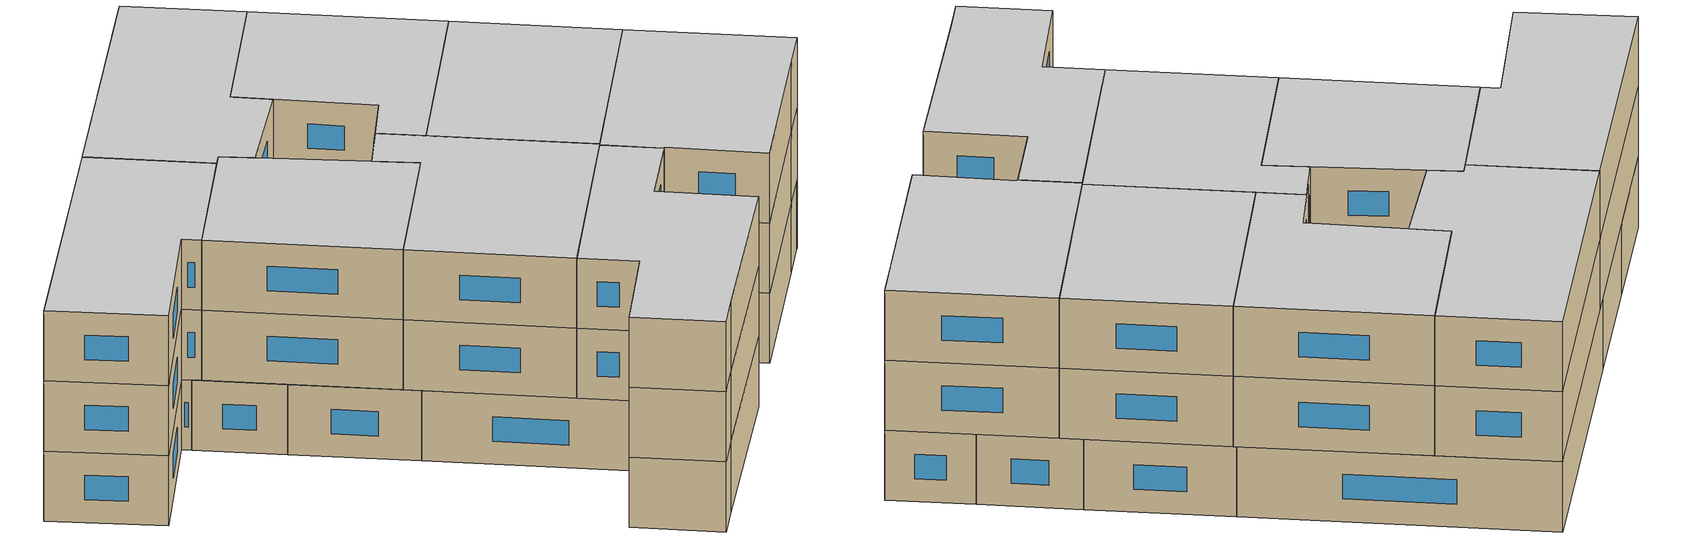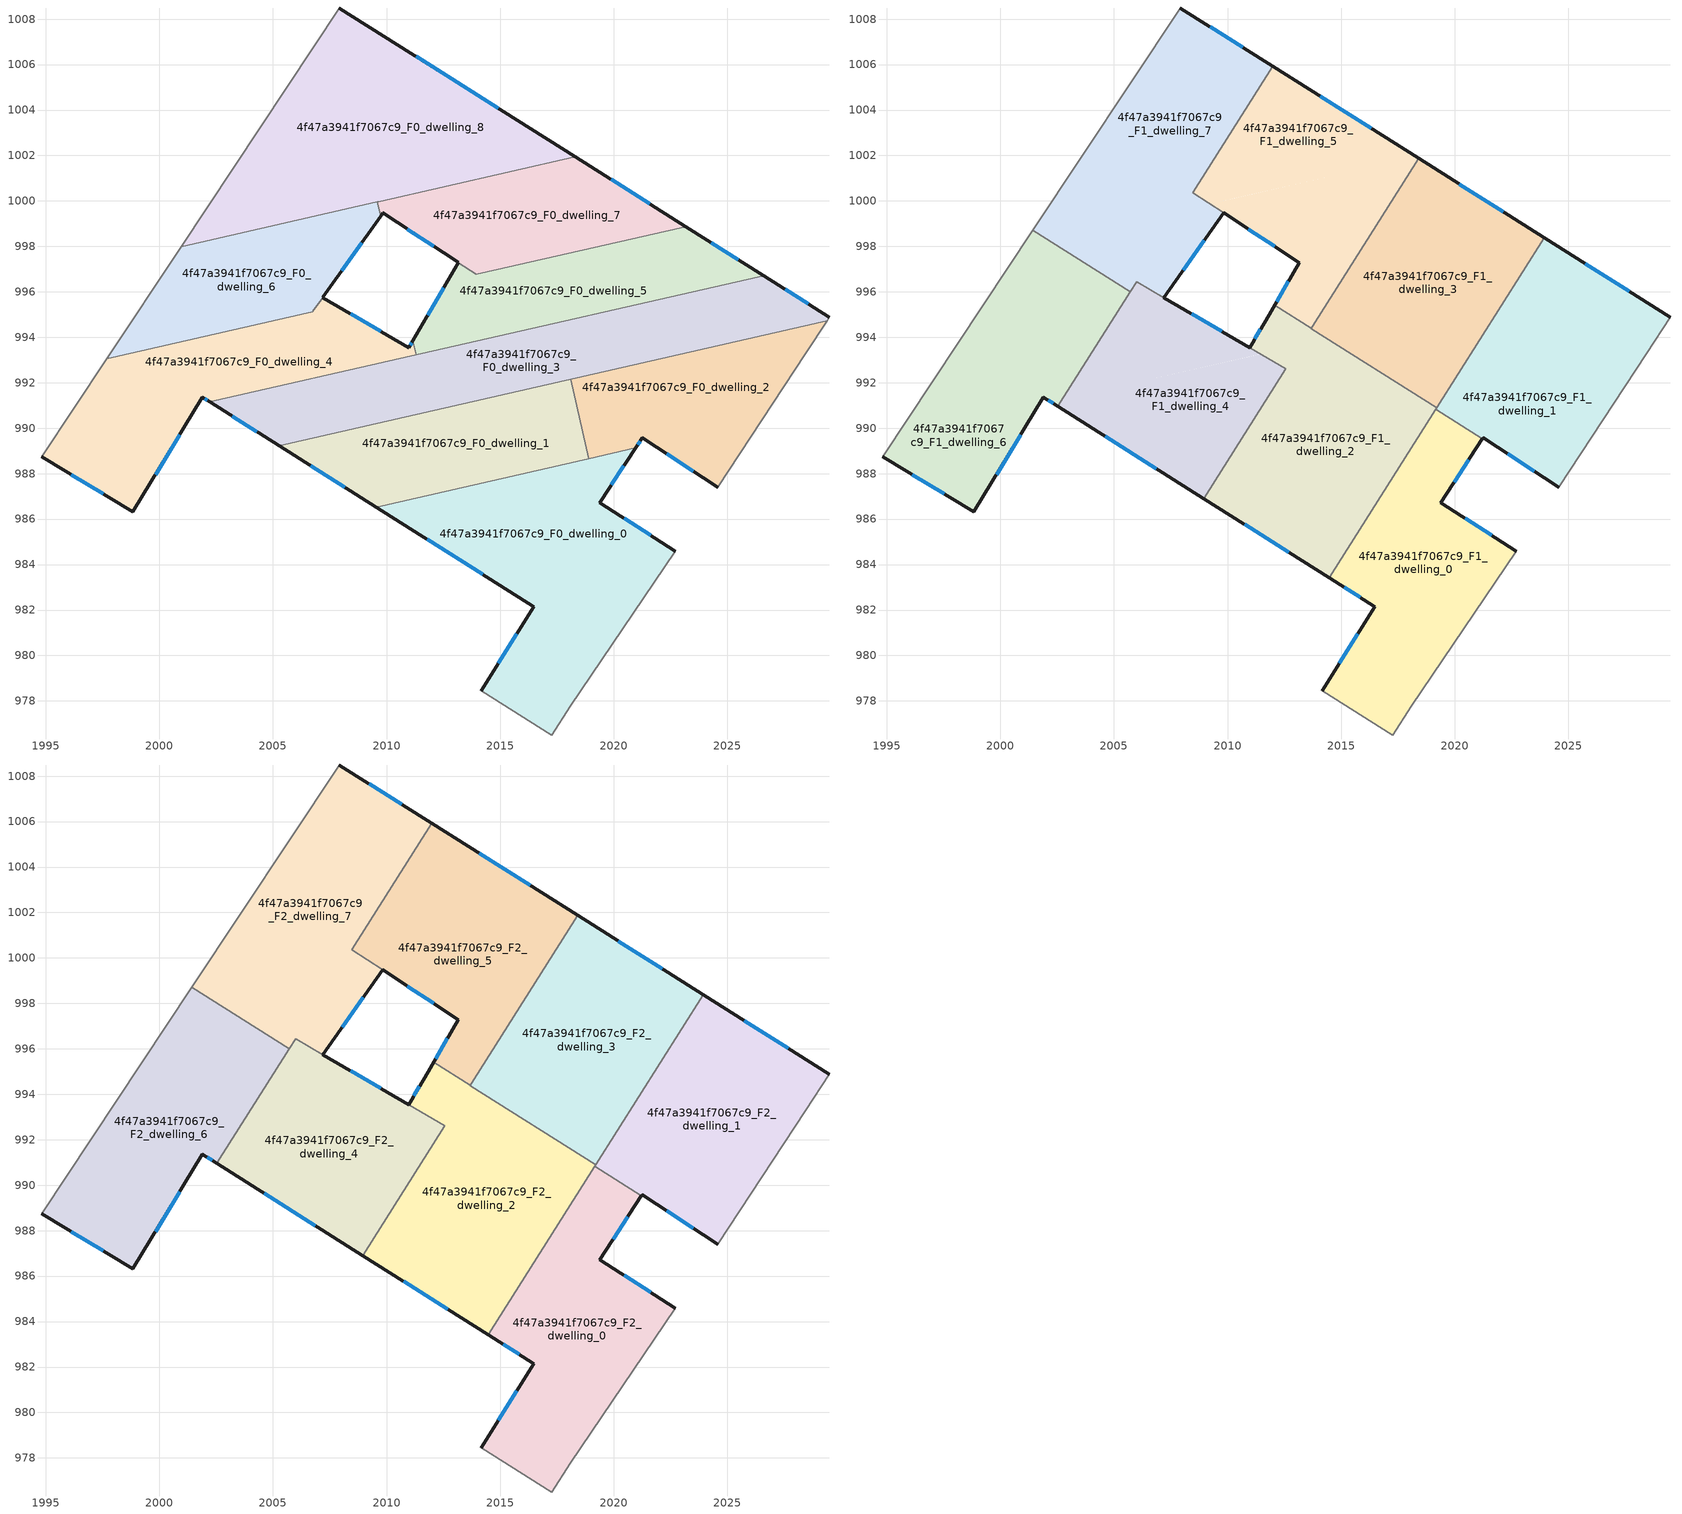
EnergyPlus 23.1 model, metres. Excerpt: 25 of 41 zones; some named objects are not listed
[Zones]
4f47a3941f7067c9_F0_dwelling_0
 floor ground (EU_floor_Construction): 2020.96,989.13 2019.38,986.72 2022.7,984.59 2018.08,977.77 2017.26,976.5 2014.17,978.45 2016.48,982.15 2009.54,986.53 z0
 wall outside (EU_wall_Construction): 2009.54,986.53 2016.48,982.15 2014.17,978.45 / 2022.7,984.59 2019.38,986.72 2020.96,989.13 z0:3
 wall adiabatic (EU_wall_Construction): 2014.17,978.45 2017.26,976.5 2018.08,977.77 2022.7,984.59 z0:3
 wall to 4f47a3941f7067c9_F0_dwelling_1 (EU_wall_Construction): 2018.89,988.66 2009.54,986.53 z0:3
 wall to 4f47a3941f7067c9_F0_dwelling_2 (EU_wall_Construction): 2020.96,989.13 2018.9,988.66 z0:3
 window (EU_Window_Construction): 2015.73,980.95 2014.92,979.65 / 2011.8,985.11 2014.22,983.57 / 2019.89,987.5 2020.44,988.35 / 2021.62,985.28 2020.46,986.03 z0.98:2.02
4f47a3941f7067c9_F0_dwelling_1
 floor ground (EU_floor_Construction): 2018.1,992.15 2018.9,988.66 2009.54,986.53 2005.27,989.22 z0
 wall outside (EU_wall_Construction): 2005.27,989.22 2009.54,986.53 z0:3
 wall to 4f47a3941f7067c9_F0_dwelling_2 (EU_wall_Construction): 2018.9,988.66 2018.1,992.15 z0:3
 wall to 4f47a3941f7067c9_F0_dwelling_3 (EU_wall_Construction): 2018.1,992.15 2005.27,989.22 z0:3
 window (EU_Window_Construction): 2006.66,988.35 2008.15,987.41 z0.98:2.02
4f47a3941f7067c9_F0_dwelling_2
 floor ground (EU_floor_Construction): 2029.38,994.72 2028.45,993.29 2024.57,987.4 2021.25,989.58 2020.96,989.13 2018.9,988.66 2018.1,992.15 z0
 wall outside (EU_wall_Construction): 2020.96,989.13 2021.25,989.58 2024.57,987.4 z0:3
 wall adiabatic (EU_wall_Construction): 2024.57,987.4 2028.45,993.29 2029.38,994.72 z0:3
 wall to 4f47a3941f7067c9_F0_dwelling_3 (EU_wall_Construction): 2029.38,994.72 2018.1,992.15 z0:3
 window (EU_Window_Construction): 2022.33,988.87 2023.49,988.11 / 2021.05,989.28 2021.15,989.43 z0.98:2.02
4f47a3941f7067c9_F0_dwelling_3
 floor ground (EU_floor_Construction): 2029.49,994.88 2029.38,994.72 2005.27,989.22 2002.22,991.15 2026.59,996.71 z0
 wall outside (EU_wall_Construction): 2002.22,991.15 2005.27,989.22 / 2029.49,994.88 2026.59,996.71 z0:3
 wall adiabatic (EU_wall_Construction): 2029.38,994.72 2029.49,994.88 z0:3
 wall to 4f47a3941f7067c9_F0_dwelling_5 (EU_wall_Construction): 2026.59,996.71 2011.31,993.22 z0:3
 wall to 4f47a3941f7067c9_F0_dwelling_4 (EU_wall_Construction): 2011.31,993.22 2002.22,991.15 z0:3
 window (EU_Window_Construction): 2003.21,990.53 2004.28,989.85 / 2028.54,995.47 2027.53,996.11 z0.98:2.02
4f47a3941f7067c9_F0_dwelling_4
 floor ground (EU_floor_Construction): 2011.16,993.86 2011.31,993.22 2002.22,991.15 2001.9,991.36 1998.84,986.32 1994.82,988.75 1997.68,993.07 2006.76,995.13 2007.2,995.75 2010.98,993.54 z0
 wall outside (EU_wall_Construction): 2011.16,993.86 2010.98,993.54 2007.2,995.75 / 1994.82,988.75 1998.84,986.32 2001.9,991.36 2002.22,991.15 z0:3
 wall to 4f47a3941f7067c9_F0_dwelling_6 (EU_wall_Construction): 2007.2,995.75 2006.76,995.13 1997.68,993.07 z0:3
 wall to 4f47a3941f7067c9_F0_dwelling_5 (EU_wall_Construction): 2011.31,993.22 2011.16,993.86 z0:3
 wall adiabatic (EU_wall_Construction): 1997.68,993.07 1994.82,988.75 z0:3
 window (EU_Window_Construction): 2009.75,994.26 2008.43,995.03 / 2011.1,993.75 2011.04,993.64 / 2002,991.29 2002.12,991.22 / 1999.83,987.96 2000.9,989.72 / 1996.12,987.96 1997.53,987.11 z0.98:2.02
4f47a3941f7067c9_F0_dwelling_5
 floor ground (EU_floor_Construction): 2026.59,996.71 2011.31,993.22 2011.16,993.86 2013.16,997.29 2013.94,996.77 2023.16,998.87 z0
 wall outside (EU_wall_Construction): 2013.16,997.29 2011.16,993.86 / 2026.59,996.71 2023.16,998.87 z0:3
 wall to 4f47a3941f7067c9_F0_dwelling_7 (EU_wall_Construction): 2013.94,996.77 2013.16,997.29 / 2023.16,998.87 2013.95,996.77 z0:3
 window (EU_Window_Construction): 2012.51,996.17 2011.81,994.97 / 2025.48,997.41 2024.28,998.17 z0.98:2.02
4f47a3941f7067c9_F0_dwelling_6
 floor ground (EU_floor_Construction): 2009.6,999.96 2009.74,999.33 2007.2,995.75 2006.76,995.13 1997.68,993.07 2000.96,997.99 z0
 wall outside (EU_wall_Construction): 2007.2,995.75 2009.74,999.33 z0:3
 wall adiabatic (EU_wall_Construction): 2000.96,997.99 1997.68,993.07 z0:3
 wall to 4f47a3941f7067c9_F0_dwelling_7 (EU_wall_Construction): 2009.74,999.33 2009.6,999.96 z0:3
 wall to 4f47a3941f7067c9_F0_dwelling_8 (EU_wall_Construction): 2009.6,999.96 2000.96,997.99 z0:3
 window (EU_Window_Construction): 2008.03,996.92 2008.91,998.17 z0.98:2.02
4f47a3941f7067c9_F0_dwelling_7
 floor ground (EU_floor_Construction): 2023.16,998.87 2013.95,996.77 2009.84,999.47 2009.78,999.39 2009.74,999.33 2009.6,999.96 2009.65,999.97 2018.29,1001.95 z0
 wall outside (EU_wall_Construction): 2023.16,998.87 2018.29,1001.95 / 2009.74,999.33 2009.78,999.39 2009.84,999.47 2013.15,997.29 z0:3
 wall to 4f47a3941f7067c9_F0_dwelling_8 (EU_wall_Construction): 2018.29,1001.95 2009.65,999.97 2009.6,999.96 z0:3
 window (EU_Window_Construction): 2021.58,999.87 2019.88,1000.95 / 2010.92,998.76 2012.07,998 z0.98:2.02
4f47a3941f7067c9_F0_dwelling_8
 floor ground (EU_floor_Construction): 2018.29,1001.95 2000.96,997.99 2007.93,1008.49 z0
 wall outside (EU_wall_Construction): 2018.29,1001.95 2007.93,1008.49 z0:3
 wall adiabatic (EU_wall_Construction): 2007.93,1008.49 2000.96,997.99 z0:3
 window (EU_Window_Construction): 2014.92,1004.07 2011.3,1006.36 z0.98:2.02
4f47a3941f7067c9_F1_dwelling_0
 floor to 4f47a3941f7067c9_F0_dwelling_0 (EU_floor_Construction): 2020.96,989.13 2019.38,986.72 2022.7,984.59 2018.08,977.77 2017.26,976.5 2014.17,978.45 2016.48,982.15 2014.48,983.41 2017.61,988.37 z3
 floor to 4f47a3941f7067c9_F0_dwelling_2 (EU_floor_Construction): 2021.21,989.53 2020.96,989.13 2018.89,988.66 2018.6,989.94 2019.16,990.82 z3
 floor to 4f47a3941f7067c9_F0_dwelling_1 (EU_floor_Construction): 2018.6,989.94 2018.89,988.66 2017.61,988.37 z3
 wall outside (EU_wall_Construction): 2022.7,984.59 2019.38,986.72 2021.21,989.53 / 2014.48,983.41 2016.48,982.15 2014.17,978.45 z3:6
 wall adiabatic (EU_wall_Construction): 2014.17,978.45 2017.26,976.5 2018.08,977.77 2022.7,984.59 z3:6
 wall to 4f47a3941f7067c9_F1_dwelling_1 (EU_wall_Construction): 2021.21,989.53 2019.16,990.82 z3:6
 wall to 4f47a3941f7067c9_F1_dwelling_2 (EU_wall_Construction): 2019.16,990.82 2014.48,983.41 z3:6
 window (EU_Window_Construction): 2019.98,987.63 2020.62,988.61 / 2021.62,985.28 2020.46,986.03 / 2015.73,980.95 2014.92,979.65 / 2015.13,983 2015.83,982.56 z3.98:5.02
4f47a3941f7067c9_F1_dwelling_1
 floor to 4f47a3941f7067c9_F0_dwelling_2 (EU_floor_Construction): 2029.38,994.72 2028.45,993.29 2024.57,987.4 2021.25,989.58 2021.21,989.53 2019.16,990.82 2020.32,992.65 z3
 floor to 4f47a3941f7067c9_F0_dwelling_3 (EU_floor_Construction): 2029.49,994.88 2029.38,994.72 2020.32,992.65 2022.25,995.72 2026.59,996.71 z3
 floor to 4f47a3941f7067c9_F0_dwelling_5 (EU_floor_Construction): 2026.59,996.71 2022.25,995.72 2023.93,998.38 z3
 wall outside (EU_wall_Construction): 2029.49,994.88 2023.93,998.38 / 2021.21,989.53 2021.25,989.58 2024.57,987.4 z3:6
 wall adiabatic (EU_wall_Construction): 2024.57,987.41 2028.45,993.29 2029.49,994.88 z3:6
 wall to 4f47a3941f7067c9_F1_dwelling_3 (EU_wall_Construction): 2023.93,998.38 2019.21,990.9 z3:6
 wall to 4f47a3941f7067c9_F1_dwelling_2 (EU_wall_Construction): 2019.21,990.9 2019.16,990.82 z3:6
 window (EU_Window_Construction): 2027.68,996.02 2025.74,997.24 / 2022.33,988.87 2023.49,988.11 z3.98:5.02
4f47a3941f7067c9_F1_dwelling_2
 floor to 4f47a3941f7067c9_F0_dwelling_1 (EU_floor_Construction): 2018.25,991.5 2018.6,989.94 2017.61,988.37 2009.54,986.53 2008.95,986.9 2011.28,990.59 2017.46,992 z3
 floor to 4f47a3941f7067c9_F0_dwelling_0 (EU_floor_Construction): 2017.61,988.37 2014.48,983.41 2009.54,986.53 z3
 floor to 4f47a3941f7067c9_F0_dwelling_5 (EU_floor_Construction): 2014.4,993.93 2011.46,993.26 2011.27,993.37 2011.16,993.86 2012.06,995.41 z3
 floor to 4f47a3941f7067c9_F0_dwelling_3 (EU_floor_Construction): 2017.46,992 2011.28,990.59 2012.56,992.62 2011.46,993.26 2014.4,993.93 z3
 floor to 4f47a3941f7067c9_F0_dwelling_4 (EU_floor_Construction): 2011.16,993.86 2011.27,993.37 2010.98,993.54 z3
 floor to 4f47a3941f7067c9_F0_dwelling_2 (EU_floor_Construction): 2019.21,990.9 2018.6,989.94 2018.25,991.5 z3
 wall outside (EU_wall_Construction): 2008.95,986.9 2014.48,983.41 / 2011.67,994.74 2010.98,993.54 z3:6
 wall to 4f47a3941f7067c9_F1_dwelling_5 (EU_wall_Construction): 2013.72,994.46 2013.68,994.39 2012.06,995.41 2011.67,994.74 z3:6
 wall to 4f47a3941f7067c9_F1_dwelling_3 (EU_wall_Construction): 2019.21,990.9 2013.68,994.39 2013.72,994.46 z3:6
 wall to 4f47a3941f7067c9_F1_dwelling_4 (EU_wall_Construction): 2012.56,992.61 2008.95,986.9 / 2010.98,993.54 2012.56,992.62 z3:6
 window (EU_Window_Construction): 2010.75,985.77 2012.68,984.55 / 2011.45,994.35 2011.2,993.93 z3.98:5.02
4f47a3941f7067c9_F1_dwelling_3
 floor to 4f47a3941f7067c9_F0_dwelling_5 (EU_floor_Construction): 2023.93,998.38 2022.25,995.72 2014.4,993.93 2013.68,994.39 2013.72,994.46 2015.39,997.1 2023.16,998.87 z3
 floor to 4f47a3941f7067c9_F0_dwelling_1 (EU_floor_Construction): 2018.1,992.15 2018.25,991.5 2017.46,992 z3
 floor to 4f47a3941f7067c9_F0_dwelling_7 (EU_floor_Construction): 2023.16,998.87 2015.39,997.1 2018.4,1001.88 z3
 floor to 4f47a3941f7067c9_F0_dwelling_2 (EU_floor_Construction): 2020.32,992.65 2019.21,990.9 2018.25,991.5 2018.1,992.15 z3
 floor to 4f47a3941f7067c9_F0_dwelling_3 (EU_floor_Construction): 2022.25,995.72 2020.32,992.65 2017.46,992 2014.4,993.93 z3
 wall outside (EU_wall_Construction): 2023.93,998.38 2018.4,1001.88 z3:6
 wall to 4f47a3941f7067c9_F1_dwelling_5 (EU_wall_Construction): 2018.4,1001.88 2013.72,994.46 z3:6
 window (EU_Window_Construction): 2022.14,999.52 2020.2,1000.74 z3.98:5.02
4f47a3941f7067c9_F1_dwelling_4
 floor to 4f47a3941f7067c9_F0_dwelling_3 (EU_floor_Construction): 2012.56,992.61 2011.28,990.59 2005.28,989.23 2002.54,990.96 2002.74,991.27 2011.46,993.26 z3
 floor to 4f47a3941f7067c9_F0_dwelling_1 (EU_floor_Construction): 2011.28,990.59 2008.95,986.9 2005.28,989.23 z3
 floor to 4f47a3941f7067c9_F0_dwelling_4 (EU_floor_Construction): 2010.98,993.54 2011.27,993.37 2011.31,993.22 2002.74,991.27 2004.91,994.71 2006.76,995.13 2007.2,995.75 z3
 floor to 4f47a3941f7067c9_F0_dwelling_5 (EU_floor_Construction): 2011.46,993.26 2011.31,993.22 2011.27,993.37 z3
 floor to 4f47a3941f7067c9_F0_dwelling_6 (EU_floor_Construction): 2007.2,995.75 2006.76,995.13 2004.91,994.71 2006,996.44 z3
 wall outside (EU_wall_Construction): 2010.97,993.54 2007.2,995.75 / 2002.54,990.96 2008.95,986.9 z3:6
 wall to 4f47a3941f7067c9_F1_dwelling_6 (EU_wall_Construction): 2005.73,996.01 2002.54,990.96 z3:6
 wall to 4f47a3941f7067c9_F1_dwelling_7 (EU_wall_Construction): 2007.2,995.75 2006,996.44 2005.73,996.01 z3:6
 window (EU_Window_Construction): 2009.75,994.26 2008.43,995.03 / 2004.62,989.64 2006.87,988.22 z3.98:5.02
4f47a3941f7067c9_F1_dwelling_5
 floor to 4f47a3941f7067c9_F0_dwelling_7 (EU_floor_Construction): 2018.4,1001.88 2015.39,997.1 2013.94,996.77 2009.69,999.57 2009.6,999.96 2009.65,999.97 2018.29,1001.95 z3
 floor to 4f47a3941f7067c9_F0_dwelling_6 (EU_floor_Construction): 2009.6,999.96 2009.69,999.57 2009.22,999.88 z3
 floor to 4f47a3941f7067c9_F0_dwelling_5 (EU_floor_Construction): 2015.39,997.1 2013.72,994.46 2013.68,994.39 2012.06,995.41 2011.67,994.74 2013.16,997.29 2013.94,996.77 z3
 floor to 4f47a3941f7067c9_F0_dwelling_8 (EU_floor_Construction): 2018.29,1001.95 2009.22,999.88 2008.48,1000.36 2011.99,1005.93 z3
 wall outside (EU_wall_Construction): 2018.4,1001.88 2011.99,1005.93 / 2009.84,999.47 2013.16,997.29 2011.67,994.74 z3:6
 wall to 4f47a3941f7067c9_F1_dwelling_7 (EU_wall_Construction): 2011.99,1005.93 2008.48,1000.37 / 2008.48,1000.36 2009.84,999.47 z3:6
 window (EU_Window_Construction): 2016.32,1003.19 2014.07,1004.61 / 2012.68,996.46 2012.16,995.57 / 2010.92,998.76 2012.08,998 z3.98:5.02
4f47a3941f7067c9_F1_dwelling_6
 floor to 4f47a3941f7067c9_F0_dwelling_4 (EU_floor_Construction): 2004.91,994.71 2002.74,991.27 2002.22,991.15 2001.9,991.36 1998.84,986.32 1994.82,988.75 1997.68,993.07 z3
 floor to 4f47a3941f7067c9_F0_dwelling_6 (EU_floor_Construction): 2005.73,996.01 2004.91,994.71 1997.68,993.07 2000.96,997.99 2002.15,998.27 z3
 floor to 4f47a3941f7067c9_F0_dwelling_8 (EU_floor_Construction): 2002.15,998.27 2000.96,997.99 2001.44,998.72 z3
 floor to 4f47a3941f7067c9_F0_dwelling_3 (EU_floor_Construction): 2002.74,991.27 2002.54,990.96 2002.22,991.15 z3
 wall outside (EU_wall_Construction): 1994.82,988.75 1998.84,986.32 2001.9,991.36 2002.54,990.96 z3:6
 wall to 4f47a3941f7067c9_F1_dwelling_7 (EU_wall_Construction): 2005.73,996.01 2001.44,998.72 z3:6
 wall adiabatic (EU_wall_Construction): 2001.44,998.72 1994.82,988.75 z3:6
 window (EU_Window_Construction): 2002.11,991.23 2002.33,991.09 / 1999.83,987.96 2000.9,989.72 / 1996.12,987.96 1997.53,987.11 z3.98:5.02
4f47a3941f7067c9_F1_dwelling_7
 floor to 4f47a3941f7067c9_F0_dwelling_6 (EU_floor_Construction): 2009.69,999.57 2009.74,999.33 2007.2,995.75 2006,996.45 2005.73,996.01 2002.15,998.27 2009.22,999.88 z3
 floor to 4f47a3941f7067c9_F0_dwelling_8 (EU_floor_Construction): 2011.99,1005.93 2008.48,1000.36 2009.22,999.88 2002.15,998.27 2001.44,998.72 2007.93,1008.49 z3
 floor to 4f47a3941f7067c9_F0_dwelling_7 (EU_floor_Construction): 2009.84,999.47 2009.74,999.33 2009.69,999.57 z3
 wall outside (EU_wall_Construction): 2011.99,1005.93 2007.93,1008.49 / 2007.2,995.75 2009.84,999.47 z3:6
 wall adiabatic (EU_wall_Construction): 2007.93,1008.49 2001.44,998.72 z3:6
 window (EU_Window_Construction): 2010.67,1006.76 2009.25,1007.66 / 2008.06,996.96 2008.98,998.26 z3.98:5.02
4f47a3941f7067c9_F2_dwelling_0
 floor to 4f47a3941f7067c9_F1_dwelling_0 (EU_floor_Construction): 2021.21,989.53 2019.38,986.72 2022.7,984.59 2018.08,977.77 2017.26,976.5 2014.17,978.45 2016.48,982.15 2014.48,983.41 2019.16,990.82 z6
 wall outside (EU_wall_Construction): 2022.7,984.59 2019.38,986.72 2021.21,989.53 / 2014.48,983.41 2016.48,982.15 2014.17,978.45 z6:9
 wall adiabatic (EU_wall_Construction): 2014.17,978.45 2017.26,976.5 2018.08,977.77 2022.7,984.59 z6:9
 wall to 4f47a3941f7067c9_F2_dwelling_1 (EU_wall_Construction): 2021.21,989.53 2019.16,990.82 z6:9
 wall to 4f47a3941f7067c9_F2_dwelling_2 (EU_wall_Construction): 2019.16,990.82 2014.48,983.41 z6:9
 window (EU_Window_Construction): 2019.98,987.63 2020.62,988.61 / 2021.62,985.28 2020.46,986.03 / 2015.73,980.95 2014.92,979.65 / 2015.13,983 2015.83,982.56 z6.98:8.02
 ceiling to 4f47a3941f7067c9_F3_dwelling_0 (EU_floor_Construction): 2018.08,977.77 2022.7,984.59 2019.38,986.72 2021.21,989.53 2019.16,990.82 2014.48,983.41 2016.48,982.15 2014.17,978.45 2017.26,976.5 z9
4f47a3941f7067c9_F2_dwelling_1
 floor to 4f47a3941f7067c9_F1_dwelling_1 (EU_floor_Construction): 2029.49,994.88 2028.45,993.29 2024.57,987.4 2021.25,989.58 2021.21,989.53 2019.16,990.82 2023.93,998.38 z6
 wall outside (EU_wall_Construction): 2029.49,994.88 2023.93,998.38 / 2021.21,989.53 2021.25,989.58 2024.57,987.4 z6:9
 wall adiabatic (EU_wall_Construction): 2024.57,987.41 2028.45,993.29 2029.49,994.88 z6:9
 wall to 4f47a3941f7067c9_F2_dwelling_3 (EU_wall_Construction): 2023.93,998.38 2019.21,990.9 z6:9
 wall to 4f47a3941f7067c9_F2_dwelling_2 (EU_wall_Construction): 2019.21,990.9 2019.16,990.82 z6:9
 window (EU_Window_Construction): 2027.68,996.02 2025.74,997.24 / 2022.33,988.87 2023.49,988.11 z6.98:8.02
 ceiling to 4f47a3941f7067c9_F3_dwelling_1 (EU_floor_Construction): 2024.57,987.4 2028.45,993.29 2029.49,994.88 2023.93,998.38 2019.16,990.82 2021.21,989.53 2021.25,989.58 z9
4f47a3941f7067c9_F2_dwelling_2
 floor to 4f47a3941f7067c9_F1_dwelling_2 (EU_floor_Construction): 2019.21,990.9 2014.48,983.41 2008.95,986.9 2012.56,992.62 2010.98,993.54 2012.06,995.41 z6
 wall outside (EU_wall_Construction): 2008.95,986.9 2014.48,983.41 / 2011.67,994.74 2010.98,993.54 z6:9
 wall to 4f47a3941f7067c9_F2_dwelling_5 (EU_wall_Construction): 2013.72,994.46 2013.68,994.39 2012.06,995.41 2011.67,994.74 z6:9
 wall to 4f47a3941f7067c9_F2_dwelling_3 (EU_wall_Construction): 2019.21,990.9 2013.68,994.39 2013.72,994.46 z6:9
 wall to 4f47a3941f7067c9_F2_dwelling_4 (EU_wall_Construction): 2012.56,992.61 2008.95,986.9 / 2010.98,993.54 2012.56,992.62 z6:9
 window (EU_Window_Construction): 2010.75,985.77 2012.68,984.55 / 2011.45,994.35 2011.2,993.93 z6.98:8.02
 ceiling to 4f47a3941f7067c9_F3_dwelling_2 (EU_floor_Construction): 2014.48,983.41 2019.21,990.9 2012.06,995.41 2010.98,993.54 2012.56,992.62 2008.95,986.9 z9
4f47a3941f7067c9_F2_dwelling_3
 floor to 4f47a3941f7067c9_F1_dwelling_3 (EU_floor_Construction): 2023.93,998.38 2019.21,990.9 2013.68,994.39 2013.72,994.46 2018.4,1001.88 z6
 wall outside (EU_wall_Construction): 2023.93,998.38 2018.4,1001.88 z6:9
 wall to 4f47a3941f7067c9_F2_dwelling_5 (EU_wall_Construction): 2018.4,1001.88 2013.72,994.46 z6:9
 window (EU_Window_Construction): 2022.14,999.52 2020.2,1000.74 z6.98:8.02
 ceiling to 4f47a3941f7067c9_F3_dwelling_3 (EU_floor_Construction): 2019.21,990.9 2023.93,998.38 2018.4,1001.88 2013.72,994.46 2013.68,994.39 z9
4f47a3941f7067c9_F2_dwelling_4
 floor to 4f47a3941f7067c9_F1_dwelling_4 (EU_floor_Construction): 2010.97,993.54 2012.56,992.61 2008.95,986.9 2002.54,990.96 2006,996.44 2007.2,995.75 z6
 wall outside (EU_wall_Construction): 2010.97,993.54 2007.2,995.75 / 2002.54,990.96 2008.95,986.9 z6:9
 wall to 4f47a3941f7067c9_F2_dwelling_6 (EU_wall_Construction): 2005.73,996.01 2002.54,990.96 z6:9
 wall to 4f47a3941f7067c9_F2_dwelling_7 (EU_wall_Construction): 2007.2,995.75 2006,996.44 2005.73,996.01 z6:9
 window (EU_Window_Construction): 2009.75,994.26 2008.43,995.03 / 2004.62,989.64 2006.87,988.22 z6.98:8.02
 ceiling to 4f47a3941f7067c9_F3_dwelling_4 (EU_floor_Construction): 2008.95,986.9 2012.56,992.61 2010.97,993.54 2007.2,995.75 2006,996.44 2002.54,990.96 z9
4f47a3941f7067c9_F2_dwelling_5
 floor to 4f47a3941f7067c9_F1_dwelling_5 (EU_floor_Construction): 2018.4,1001.88 2013.72,994.46 2013.68,994.39 2012.06,995.41 2011.67,994.74 2013.16,997.29 2008.48,1000.37 2011.99,1005.93 z6
 wall outside (EU_wall_Construction): 2018.4,1001.88 2011.99,1005.93 / 2009.84,999.47 2013.16,997.29 2011.67,994.74 z6:9
 wall to 4f47a3941f7067c9_F2_dwelling_7 (EU_wall_Construction): 2011.99,1005.93 2008.48,1000.37 / 2008.48,1000.36 2009.84,999.47 z6:9
 window (EU_Window_Construction): 2016.32,1003.19 2014.07,1004.61 / 2012.68,996.46 2012.16,995.57 / 2010.92,998.76 2012.08,998 z6.98:8.02
 ceiling to 4f47a3941f7067c9_F3_dwelling_5 (EU_floor_Construction): 2013.72,994.46 2018.4,1001.88 2011.99,1005.93 2008.48,1000.37 2013.16,997.29 2011.67,994.74 2012.06,995.41 2013.68,994.39 z9
4f47a3941f7067c9_F2_dwelling_6
 floor to 4f47a3941f7067c9_F1_dwelling_6 (EU_floor_Construction): 2005.73,996.01 2002.54,990.96 2001.9,991.36 1998.84,986.32 1994.82,988.75 2001.44,998.72 z6
 wall outside (EU_wall_Construction): 1994.82,988.75 1998.84,986.32 2001.9,991.36 2002.54,990.96 z6:9
 wall to 4f47a3941f7067c9_F2_dwelling_7 (EU_wall_Construction): 2005.73,996.01 2001.44,998.72 z6:9
 wall adiabatic (EU_wall_Construction): 2001.44,998.72 1994.82,988.75 z6:9
 window (EU_Window_Construction): 2002.11,991.23 2002.33,991.09 / 1999.83,987.96 2000.9,989.72 / 1996.12,987.96 1997.53,987.11 z6.98:8.02
 ceiling to 4f47a3941f7067c9_F3_dwelling_6 (EU_floor_Construction): 2002.54,990.96 2005.73,996.01 2001.44,998.72 1994.82,988.75 1998.84,986.32 2001.9,991.36 z9
4f47a3941f7067c9_F2_dwelling_7
 floor to 4f47a3941f7067c9_F1_dwelling_7 (EU_floor_Construction): 2011.99,1005.93 2008.48,1000.36 2009.84,999.47 2007.2,995.75 2006,996.45 2005.73,996.01 2001.44,998.72 2007.93,1008.49 z6
 wall outside (EU_wall_Construction): 2011.99,1005.93 2007.93,1008.49 / 2007.2,995.75 2009.84,999.47 z6:9
 wall adiabatic (EU_wall_Construction): 2007.93,1008.49 2001.44,998.72 z6:9
 window (EU_Window_Construction): 2010.67,1006.76 2009.25,1007.66 / 2008.06,996.96 2008.98,998.26 z6.98:8.02
 ceiling to 4f47a3941f7067c9_F3_dwelling_7 (EU_floor_Construction): 2009.84,999.47 2008.48,1000.36 2011.99,1005.93 2007.93,1008.49 2001.44,998.72 2005.73,996.01 2006,996.45 2007.2,995.75 z9
[Building]
EU S2 Campaign: North Axis=0; Terrain=City; Solar Distribution=FullExterior
[Site:Location]
Bologna: Latitude=44.5; Longitude=11.25; Time Zone=1; Elevation=37
[SizingPeriod:WeatherFileDays]
AnnualSizingPeriod: Begin Month=1; Begin Day of Month=1; End Month=12; End Day of Month=31; Day of Week for Start Day=Monday; Use Weather File Daylight Saving Period=No; Use Weather File Rain and Snow Indicators=No
[MATERIAL]
EU_InternalMass_Material: Roughness=MediumRough; Thickness=0.1; Conductivity=1; Density=1800; Specific Heat=900; Thermal Absorptance=0.9; Solar Absorptance=0.7; Visible Absorptance=0.7
[MATERIAL:NOMASS] Roughness=MediumRough; Thermal Absorptance=0.9; Solar Absorptance=0.7; Visible Absorptance=0.7
Name | Thermal Resistance
EU_wall_NoMass | 0.905828
EU_floor_NoMass | 0.67114
[WINDOWMATERIAL:SIMPLEGLAZINGSYSTEM]
EU_Window_SimpleGlazing: UFactor=4.52486; Solar Heat Gain Coefficient=0.85; Visible Transmittance=0.85
[CONSTRUCTION]
EU_wall_Construction: EU_wall_NoMass
EU_floor_Construction: EU_floor_NoMass
EU_Window_Construction: EU_Window_SimpleGlazing
EU_InternalMass_Construction: EU_InternalMass_Material
[ZONE] Type=1; Multiplier=1; Ceiling Height=autocalculate; Floor Area=autocalculate; Part of Total Floor Area=Yes
Name | Volume
4f47a3941f7067c9_F0_dwelling_0 | 212.9
4f47a3941f7067c9_F1_dwelling_0; 4f47a3941f7067c9_F2_dwelling_0 | 173.692
4f47a3941f7067c9_F0_dwelling_1 | 121.969
4f47a3941f7067c9_F1_dwelling_1; 4f47a3941f7067c9_F2_dwelling_1 | 173.695
4f47a3941f7067c9_F0_dwelling_2 | 122.432
4f47a3941f7067c9_F1_dwelling_2; 4f47a3941f7067c9_F2_dwelling_2 | 185.617
4f47a3941f7067c9_F0_dwelling_3 | 191.864
4f47a3941f7067c9_F1_dwelling_3; 4f47a3941f7067c9_F2_dwelling_3 | 173.706
4f47a3941f7067c9_F0_dwelling_4 | 162.33
4f47a3941f7067c9_F1_dwelling_4; 4f47a3941f7067c9_F2_dwelling_4 | 150.787
4f47a3941f7067c9_F0_dwelling_5 | 117.112
4f47a3941f7067c9_F1_dwelling_5 | 163.904
4f47a3941f7067c9_F2_dwelling_5 | 163.87
4f47a3941f7067c9_F0_dwelling_6 | 114.872
4f47a3941f7067c9_F1_dwelling_6; 4f47a3941f7067c9_F2_dwelling_6 | 173.717
4f47a3941f7067c9_F0_dwelling_7 | 114.562
4f47a3941f7067c9_F1_dwelling_7; 4f47a3941f7067c9_F2_dwelling_7 | 194.459
4f47a3941f7067c9_F0_dwelling_8 | 231.62
[INTERNALMASS] Construction=EU_InternalMass_Construction
Name | Zone or ZoneList | Surface Area
4f47a3941f7067c9_F0_dwelling_0_EU_InternalMass | 4f47a3941f7067c9_F0_dwelling_0 | 70.9671
4f47a3941f7067c9_F0_dwelling_1_EU_InternalMass | 4f47a3941f7067c9_F0_dwelling_1 | 40.6564
4f47a3941f7067c9_F0_dwelling_2_EU_InternalMass | 4f47a3941f7067c9_F0_dwelling_2 | 40.8098
4f47a3941f7067c9_F0_dwelling_3_EU_InternalMass | 4f47a3941f7067c9_F0_dwelling_3 | 63.9549
4f47a3941f7067c9_F0_dwelling_4_EU_InternalMass | 4f47a3941f7067c9_F0_dwelling_4 | 54.1076
4f47a3941f7067c9_F0_dwelling_5_EU_InternalMass | 4f47a3941f7067c9_F0_dwelling_5 | 39.0363
4f47a3941f7067c9_F0_dwelling_6_EU_InternalMass | 4f47a3941f7067c9_F0_dwelling_6 | 38.2912
4f47a3941f7067c9_F0_dwelling_7_EU_InternalMass | 4f47a3941f7067c9_F0_dwelling_7 | 38.1943
4f47a3941f7067c9_F0_dwelling_8_EU_InternalMass | 4f47a3941f7067c9_F0_dwelling_8 | 77.2067
4f47a3941f7067c9_F1_dwelling_0_EU_InternalMass | 4f47a3941f7067c9_F1_dwelling_0 | 57.9025
4f47a3941f7067c9_F1_dwelling_1_EU_InternalMass | 4f47a3941f7067c9_F1_dwelling_1 | 57.9049
4f47a3941f7067c9_F1_dwelling_2_EU_InternalMass | 4f47a3941f7067c9_F1_dwelling_2 | 61.8776
4f47a3941f7067c9_F1_dwelling_3_EU_InternalMass | 4f47a3941f7067c9_F1_dwelling_3 | 57.8991
4f47a3941f7067c9_F1_dwelling_4_EU_InternalMass | 4f47a3941f7067c9_F1_dwelling_4 | 50.27
4f47a3941f7067c9_F1_dwelling_5_EU_InternalMass | 4f47a3941f7067c9_F1_dwelling_5 | 54.6381
4f47a3941f7067c9_F1_dwelling_6_EU_InternalMass | 4f47a3941f7067c9_F1_dwelling_6 | 57.901
4f47a3941f7067c9_F1_dwelling_7_EU_InternalMass | 4f47a3941f7067c9_F1_dwelling_7 | 64.8188
4f47a3941f7067c9_F2_dwelling_0_EU_InternalMass | 4f47a3941f7067c9_F2_dwelling_0 | 57.9025
4f47a3941f7067c9_F2_dwelling_1_EU_InternalMass | 4f47a3941f7067c9_F2_dwelling_1 | 57.9049
4f47a3941f7067c9_F2_dwelling_2_EU_InternalMass | 4f47a3941f7067c9_F2_dwelling_2 | 61.8776
4f47a3941f7067c9_F2_dwelling_3_EU_InternalMass | 4f47a3941f7067c9_F2_dwelling_3 | 57.8991
4f47a3941f7067c9_F2_dwelling_4_EU_InternalMass | 4f47a3941f7067c9_F2_dwelling_4 | 50.27
4f47a3941f7067c9_F2_dwelling_5_EU_InternalMass | 4f47a3941f7067c9_F2_dwelling_5 | 54.6381
4f47a3941f7067c9_F2_dwelling_6_EU_InternalMass | 4f47a3941f7067c9_F2_dwelling_6 | 57.901
4f47a3941f7067c9_F2_dwelling_7_EU_InternalMass | 4f47a3941f7067c9_F2_dwelling_7 | 64.8188
[OTHEREQUIPMENT] Fuel Type=Electricity; Design Level Calculation Method=Watts/Area; Power per Zone Floor Area=1; Fraction Latent=0; Fraction Radiant=0; Fraction Lost=0; Carbon Dioxide Generation Rate=0; EndUse Subcategory=EU_Step8_InternalGains
Name | Zone or ZoneList or Space or SpaceList | Schedule
EU_Step8_InternalGain_4f47a3941f7067c9_F0_dwelling_0_f000 | 4f47a3941f7067c9_F0_dwelling_0 | EU_Step8_GainSchedule_4f47a3941f7067c9_F0_dwelling_0_f000
EU_Step8_InternalGain_4f47a3941f7067c9_F0_dwelling_1_f000 | 4f47a3941f7067c9_F0_dwelling_1 | EU_Step8_GainSchedule_4f47a3941f7067c9_F0_dwelling_1_f000
EU_Step8_InternalGain_4f47a3941f7067c9_F0_dwelling_2_f000 | 4f47a3941f7067c9_F0_dwelling_2 | EU_Step8_GainSchedule_4f47a3941f7067c9_F0_dwelling_2_f000
EU_Step8_InternalGain_4f47a3941f7067c9_F0_dwelling_3_f000 | 4f47a3941f7067c9_F0_dwelling_3 | EU_Step8_GainSchedule_4f47a3941f7067c9_F0_dwelling_3_f000
EU_Step8_InternalGain_4f47a3941f7067c9_F0_dwelling_4_f000 | 4f47a3941f7067c9_F0_dwelling_4 | EU_Step8_GainSchedule_4f47a3941f7067c9_F0_dwelling_4_f000
EU_Step8_InternalGain_4f47a3941f7067c9_F0_dwelling_5_f000 | 4f47a3941f7067c9_F0_dwelling_5 | EU_Step8_GainSchedule_4f47a3941f7067c9_F0_dwelling_5_f000
EU_Step8_InternalGain_4f47a3941f7067c9_F0_dwelling_6_f000 | 4f47a3941f7067c9_F0_dwelling_6 | EU_Step8_GainSchedule_4f47a3941f7067c9_F0_dwelling_6_f000
EU_Step8_InternalGain_4f47a3941f7067c9_F0_dwelling_7_f000 | 4f47a3941f7067c9_F0_dwelling_7 | EU_Step8_GainSchedule_4f47a3941f7067c9_F0_dwelling_7_f000
EU_Step8_InternalGain_4f47a3941f7067c9_F0_dwelling_8_f000 | 4f47a3941f7067c9_F0_dwelling_8 | EU_Step8_GainSchedule_4f47a3941f7067c9_F0_dwelling_8_f000
EU_Step8_InternalGain_4f47a3941f7067c9_F1_dwelling_0_f000 | 4f47a3941f7067c9_F1_dwelling_0 | EU_Step8_GainSchedule_4f47a3941f7067c9_F1_dwelling_0_f000
EU_Step8_InternalGain_4f47a3941f7067c9_F1_dwelling_1_f000 | 4f47a3941f7067c9_F1_dwelling_1 | EU_Step8_GainSchedule_4f47a3941f7067c9_F1_dwelling_1_f000
EU_Step8_InternalGain_4f47a3941f7067c9_F1_dwelling_2_f000 | 4f47a3941f7067c9_F1_dwelling_2 | EU_Step8_GainSchedule_4f47a3941f7067c9_F1_dwelling_2_f000
EU_Step8_InternalGain_4f47a3941f7067c9_F1_dwelling_3_f000 | 4f47a3941f7067c9_F1_dwelling_3 | EU_Step8_GainSchedule_4f47a3941f7067c9_F1_dwelling_3_f000
EU_Step8_InternalGain_4f47a3941f7067c9_F1_dwelling_4_f000 | 4f47a3941f7067c9_F1_dwelling_4 | EU_Step8_GainSchedule_4f47a3941f7067c9_F1_dwelling_4_f000
EU_Step8_InternalGain_4f47a3941f7067c9_F1_dwelling_5_f000 | 4f47a3941f7067c9_F1_dwelling_5 | EU_Step8_GainSchedule_4f47a3941f7067c9_F1_dwelling_5_f000
EU_Step8_InternalGain_4f47a3941f7067c9_F1_dwelling_6_f000 | 4f47a3941f7067c9_F1_dwelling_6 | EU_Step8_GainSchedule_4f47a3941f7067c9_F1_dwelling_6_f000
EU_Step8_InternalGain_4f47a3941f7067c9_F1_dwelling_7_f000 | 4f47a3941f7067c9_F1_dwelling_7 | EU_Step8_GainSchedule_4f47a3941f7067c9_F1_dwelling_7_f000
EU_Step8_InternalGain_4f47a3941f7067c9_F2_dwelling_0_f000 | 4f47a3941f7067c9_F2_dwelling_0 | EU_Step8_GainSchedule_4f47a3941f7067c9_F2_dwelling_0_f000
EU_Step8_InternalGain_4f47a3941f7067c9_F2_dwelling_1_f000 | 4f47a3941f7067c9_F2_dwelling_1 | EU_Step8_GainSchedule_4f47a3941f7067c9_F2_dwelling_1_f000
EU_Step8_InternalGain_4f47a3941f7067c9_F2_dwelling_2_f000 | 4f47a3941f7067c9_F2_dwelling_2 | EU_Step8_GainSchedule_4f47a3941f7067c9_F2_dwelling_2_f000
EU_Step8_InternalGain_4f47a3941f7067c9_F2_dwelling_3_f000 | 4f47a3941f7067c9_F2_dwelling_3 | EU_Step8_GainSchedule_4f47a3941f7067c9_F2_dwelling_3_f000
EU_Step8_InternalGain_4f47a3941f7067c9_F2_dwelling_4_f000 | 4f47a3941f7067c9_F2_dwelling_4 | EU_Step8_GainSchedule_4f47a3941f7067c9_F2_dwelling_4_f000
EU_Step8_InternalGain_4f47a3941f7067c9_F2_dwelling_5_f000 | 4f47a3941f7067c9_F2_dwelling_5 | EU_Step8_GainSchedule_4f47a3941f7067c9_F2_dwelling_5_f000
EU_Step8_InternalGain_4f47a3941f7067c9_F2_dwelling_6_f000 | 4f47a3941f7067c9_F2_dwelling_6 | EU_Step8_GainSchedule_4f47a3941f7067c9_F2_dwelling_6_f000
EU_Step8_InternalGain_4f47a3941f7067c9_F2_dwelling_7_f000 | 4f47a3941f7067c9_F2_dwelling_7 | EU_Step8_GainSchedule_4f47a3941f7067c9_F2_dwelling_7_f000
[ZONEVENTILATION:DESIGNFLOWRATE] Schedule=EU_AlwaysOn; Design Flow Rate Calculation Method=AirChanges/Hour; Air Changes per Hour=0.73129; Ventilation Type=Natural; Fan Pressure Rise=0; Fan Total Efficiency=1; Constant Term Coefficient=1; Temperature Term Coefficient=0; Velocity Term Coefficient=0; Velocity Squared Term Coefficient=0; Minimum Indoor Temperature=-100; Maximum Indoor Temperature=100; Delta Temperature=-100; Minimum Outdoor Temperature=-100; Maximum Outdoor Temperature=100; Maximum Wind Speed=40
Name | Zone or ZoneList or Space or SpaceList
EU_ConstantAir_4f47a3941f7067c9_F0_dwelling_0 | 4f47a3941f7067c9_F0_dwelling_0
EU_ConstantAir_4f47a3941f7067c9_F0_dwelling_1 | 4f47a3941f7067c9_F0_dwelling_1
EU_ConstantAir_4f47a3941f7067c9_F0_dwelling_2 | 4f47a3941f7067c9_F0_dwelling_2
EU_ConstantAir_4f47a3941f7067c9_F0_dwelling_3 | 4f47a3941f7067c9_F0_dwelling_3
EU_ConstantAir_4f47a3941f7067c9_F0_dwelling_4 | 4f47a3941f7067c9_F0_dwelling_4
EU_ConstantAir_4f47a3941f7067c9_F0_dwelling_5 | 4f47a3941f7067c9_F0_dwelling_5
EU_ConstantAir_4f47a3941f7067c9_F0_dwelling_6 | 4f47a3941f7067c9_F0_dwelling_6
EU_ConstantAir_4f47a3941f7067c9_F0_dwelling_7 | 4f47a3941f7067c9_F0_dwelling_7
EU_ConstantAir_4f47a3941f7067c9_F0_dwelling_8 | 4f47a3941f7067c9_F0_dwelling_8
EU_ConstantAir_4f47a3941f7067c9_F1_dwelling_0 | 4f47a3941f7067c9_F1_dwelling_0
EU_ConstantAir_4f47a3941f7067c9_F1_dwelling_1 | 4f47a3941f7067c9_F1_dwelling_1
EU_ConstantAir_4f47a3941f7067c9_F1_dwelling_2 | 4f47a3941f7067c9_F1_dwelling_2
EU_ConstantAir_4f47a3941f7067c9_F1_dwelling_3 | 4f47a3941f7067c9_F1_dwelling_3
EU_ConstantAir_4f47a3941f7067c9_F1_dwelling_4 | 4f47a3941f7067c9_F1_dwelling_4
EU_ConstantAir_4f47a3941f7067c9_F1_dwelling_5 | 4f47a3941f7067c9_F1_dwelling_5
EU_ConstantAir_4f47a3941f7067c9_F1_dwelling_6 | 4f47a3941f7067c9_F1_dwelling_6
EU_ConstantAir_4f47a3941f7067c9_F1_dwelling_7 | 4f47a3941f7067c9_F1_dwelling_7
EU_ConstantAir_4f47a3941f7067c9_F2_dwelling_0 | 4f47a3941f7067c9_F2_dwelling_0
EU_ConstantAir_4f47a3941f7067c9_F2_dwelling_1 | 4f47a3941f7067c9_F2_dwelling_1
EU_ConstantAir_4f47a3941f7067c9_F2_dwelling_2 | 4f47a3941f7067c9_F2_dwelling_2
EU_ConstantAir_4f47a3941f7067c9_F2_dwelling_3 | 4f47a3941f7067c9_F2_dwelling_3
EU_ConstantAir_4f47a3941f7067c9_F2_dwelling_4 | 4f47a3941f7067c9_F2_dwelling_4
EU_ConstantAir_4f47a3941f7067c9_F2_dwelling_5 | 4f47a3941f7067c9_F2_dwelling_5
EU_ConstantAir_4f47a3941f7067c9_F2_dwelling_6 | 4f47a3941f7067c9_F2_dwelling_6
EU_ConstantAir_4f47a3941f7067c9_F2_dwelling_7 | 4f47a3941f7067c9_F2_dwelling_7
[HVACTEMPLATE:THERMOSTAT] Constant Heating Setpoint=20; Constant Cooling Setpoint=50
EU_HeatOnly_4f47a3941f7067c9_F0_dwelling_0; EU_HeatOnly_4f47a3941f7067c9_F0_dwelling_1; EU_HeatOnly_4f47a3941f7067c9_F0_dwelling_2; EU_HeatOnly_4f47a3941f7067c9_F0_dwelling_3; EU_HeatOnly_4f47a3941f7067c9_F0_dwelling_4; EU_HeatOnly_4f47a3941f7067c9_F0_dwelling_5; EU_HeatOnly_4f47a3941f7067c9_F0_dwelling_6; EU_HeatOnly_4f47a3941f7067c9_F0_dwelling_7; EU_HeatOnly_4f47a3941f7067c9_F0_dwelling_8
[HVACTEMPLATE:ZONE:IDEALLOADSAIRSYSTEM] System Availability Schedule=EU_AlwaysOn; Maximum Heating Supply Air Temperature=50; Minimum Cooling Supply Air Temperature=13; Maximum Heating Supply Air Humidity Ratio=0.0156; Minimum Cooling Supply Air Humidity Ratio=0.0077; Heating Limit=NoLimit; Cooling Limit=NoLimit; Heating Availability Schedule=EU_AlwaysOn; Cooling Availability Schedule=EU_CoolingOff; Dehumidification Control Type=ConstantSensibleHeatRatio; Cooling Sensible Heat Ratio=0.7; Dehumidification Setpoint=60; Humidification Control Type=None; Humidification Setpoint=30; Outdoor Air Method=None; Outdoor Air Flow Rate per Person=0.00944; Outdoor Air Flow Rate per Zone Floor Area=0; Outdoor Air Flow Rate per Zone=0; Demand Controlled Ventilation Type=None; Outdoor Air Economizer Type=NoEconomizer; Heat Recovery Type=None; Sensible Heat Recovery Effectiveness=0.7; Latent Heat Recovery Effectiveness=0.65
Name | Template Thermostat
4f47a3941f7067c9_F0_dwelling_0 | EU_HeatOnly_4f47a3941f7067c9_F0_dwelling_0
4f47a3941f7067c9_F0_dwelling_1 | EU_HeatOnly_4f47a3941f7067c9_F0_dwelling_1
4f47a3941f7067c9_F0_dwelling_2 | EU_HeatOnly_4f47a3941f7067c9_F0_dwelling_2
4f47a3941f7067c9_F0_dwelling_3 | EU_HeatOnly_4f47a3941f7067c9_F0_dwelling_3
4f47a3941f7067c9_F0_dwelling_4 | EU_HeatOnly_4f47a3941f7067c9_F0_dwelling_4
4f47a3941f7067c9_F0_dwelling_5 | EU_HeatOnly_4f47a3941f7067c9_F0_dwelling_5
4f47a3941f7067c9_F0_dwelling_6 | EU_HeatOnly_4f47a3941f7067c9_F0_dwelling_6
4f47a3941f7067c9_F0_dwelling_7 | EU_HeatOnly_4f47a3941f7067c9_F0_dwelling_7
4f47a3941f7067c9_F0_dwelling_8 | EU_HeatOnly_4f47a3941f7067c9_F0_dwelling_8
4f47a3941f7067c9_F1_dwelling_0 | EU_HeatOnly_4f47a3941f7067c9_F1_dwelling_0
4f47a3941f7067c9_F1_dwelling_1 | EU_HeatOnly_4f47a3941f7067c9_F1_dwelling_1
4f47a3941f7067c9_F1_dwelling_2 | EU_HeatOnly_4f47a3941f7067c9_F1_dwelling_2
4f47a3941f7067c9_F1_dwelling_3 | EU_HeatOnly_4f47a3941f7067c9_F1_dwelling_3
4f47a3941f7067c9_F1_dwelling_4 | EU_HeatOnly_4f47a3941f7067c9_F1_dwelling_4
4f47a3941f7067c9_F1_dwelling_5 | EU_HeatOnly_4f47a3941f7067c9_F1_dwelling_5
4f47a3941f7067c9_F1_dwelling_6 | EU_HeatOnly_4f47a3941f7067c9_F1_dwelling_6
4f47a3941f7067c9_F1_dwelling_7 | EU_HeatOnly_4f47a3941f7067c9_F1_dwelling_7
4f47a3941f7067c9_F2_dwelling_0 | EU_HeatOnly_4f47a3941f7067c9_F2_dwelling_0
4f47a3941f7067c9_F2_dwelling_1 | EU_HeatOnly_4f47a3941f7067c9_F2_dwelling_1
4f47a3941f7067c9_F2_dwelling_2 | EU_HeatOnly_4f47a3941f7067c9_F2_dwelling_2
4f47a3941f7067c9_F2_dwelling_3 | EU_HeatOnly_4f47a3941f7067c9_F2_dwelling_3
4f47a3941f7067c9_F2_dwelling_4 | EU_HeatOnly_4f47a3941f7067c9_F2_dwelling_4
4f47a3941f7067c9_F2_dwelling_5 | EU_HeatOnly_4f47a3941f7067c9_F2_dwelling_5
4f47a3941f7067c9_F2_dwelling_6 | EU_HeatOnly_4f47a3941f7067c9_F2_dwelling_6
4f47a3941f7067c9_F2_dwelling_7 | EU_HeatOnly_4f47a3941f7067c9_F2_dwelling_7
[SIZING:ZONE] Zone Cooling Design Supply Air Temperature Input Method=SupplyAirTemperature; Zone Cooling Design Supply Air Temperature=13; Zone Heating Design Supply Air Temperature Input Method=SupplyAirTemperature; Zone Heating Design Supply Air Temperature=50; Zone Cooling Design Supply Air Humidity Ratio=0.008; Zone Heating Design Supply Air Humidity Ratio=0.008; Cooling Design Air Flow Method=DesignDay; Cooling Design Air Flow Rate=0; Cooling Minimum Air Flow per Zone Floor Area=0.000762; Cooling Minimum Air Flow=0; Cooling Minimum Air Flow Fraction=0.2; Heating Design Air Flow Method=DesignDay; Heating Design Air Flow Rate=0; Heating Maximum Air Flow per Zone Floor Area=0.002032; Heating Maximum Air Flow=0.141576; Heating Maximum Air Flow Fraction=0.3; Account for Dedicated Outdoor Air System=No; Dedicated Outdoor Air System Control Strategy=NeutralSupplyAir; Dedicated Outdoor Air Low Setpoint Temperature for Design=autosize; Dedicated Outdoor Air High Setpoint Temperature for Design=autosize; Zone Load Sizing Method=Sensible Load Only No Latent Load; Zone Latent Cooling Design Supply Air Humidity Ratio Input Method=HumidityRatioDifference; Zone Cooling Design Supply Air Humidity Ratio Difference=0.005; Zone Latent Heating Design Supply Air Humidity Ratio Input Method=HumidityRatioDifference; Zone Humidification Design Supply Air Humidity Ratio Difference=0.005
4f47a3941f7067c9_F0_dwelling_0; 4f47a3941f7067c9_F0_dwelling_1; 4f47a3941f7067c9_F0_dwelling_2; 4f47a3941f7067c9_F0_dwelling_3; 4f47a3941f7067c9_F0_dwelling_4; 4f47a3941f7067c9_F0_dwelling_5; 4f47a3941f7067c9_F0_dwelling_6; 4f47a3941f7067c9_F0_dwelling_7; 4f47a3941f7067c9_F0_dwelling_8; 4f47a3941f7067c9_F1_dwelling_0; 4f47a3941f7067c9_F1_dwelling_1; 4f47a3941f7067c9_F1_dwelling_2; 4f47a3941f7067c9_F1_dwelling_3; 4f47a3941f7067c9_F1_dwelling_4; 4f47a3941f7067c9_F1_dwelling_5; 4f47a3941f7067c9_F1_dwelling_6; 4f47a3941f7067c9_F1_dwelling_7; 4f47a3941f7067c9_F2_dwelling_0; 4f47a3941f7067c9_F2_dwelling_1; 4f47a3941f7067c9_F2_dwelling_2; 4f47a3941f7067c9_F2_dwelling_3; 4f47a3941f7067c9_F2_dwelling_4; 4f47a3941f7067c9_F2_dwelling_5; 4f47a3941f7067c9_F2_dwelling_6; 4f47a3941f7067c9_F2_dwelling_7
[SCHEDULE:CONSTANT]
Name | Hourly Value
EU_AlwaysOn | 1
EU_CoolingOff | 0
[SCHEDULE:FILE] Column Number=1; Rows to Skip at Top=0; Number of Hours of Data=8760; Column Separator=Comma; Interpolate to Timestep=No; Minutes per Item=60; Adjust Schedule for Daylight Savings=Yes
Name | File
EU_Step8_GainSchedule_4f47a3941f7067c9_F0_dwelling_0_f000 | ../../schedules/4f47a3941f7067c9/4f47a3941f7067c9_F0_dwelling_0_f000_gain.csv
EU_Step8_GainSchedule_4f47a3941f7067c9_F0_dwelling_1_f000 | ../../schedules/4f47a3941f7067c9/4f47a3941f7067c9_F0_dwelling_1_f000_gain.csv
EU_Step8_GainSchedule_4f47a3941f7067c9_F0_dwelling_2_f000 | ../../schedules/4f47a3941f7067c9/4f47a3941f7067c9_F0_dwelling_2_f000_gain.csv
EU_Step8_GainSchedule_4f47a3941f7067c9_F0_dwelling_3_f000 | ../../schedules/4f47a3941f7067c9/4f47a3941f7067c9_F0_dwelling_3_f000_gain.csv
EU_Step8_GainSchedule_4f47a3941f7067c9_F0_dwelling_4_f000 | ../../schedules/4f47a3941f7067c9/4f47a3941f7067c9_F0_dwelling_4_f000_gain.csv
EU_Step8_GainSchedule_4f47a3941f7067c9_F0_dwelling_5_f000 | ../../schedules/4f47a3941f7067c9/4f47a3941f7067c9_F0_dwelling_5_f000_gain.csv
EU_Step8_GainSchedule_4f47a3941f7067c9_F0_dwelling_6_f000 | ../../schedules/4f47a3941f7067c9/4f47a3941f7067c9_F0_dwelling_6_f000_gain.csv
EU_Step8_GainSchedule_4f47a3941f7067c9_F0_dwelling_7_f000 | ../../schedules/4f47a3941f7067c9/4f47a3941f7067c9_F0_dwelling_7_f000_gain.csv
EU_Step8_GainSchedule_4f47a3941f7067c9_F0_dwelling_8_f000 | ../../schedules/4f47a3941f7067c9/4f47a3941f7067c9_F0_dwelling_8_f000_gain.csv
EU_Step8_GainSchedule_4f47a3941f7067c9_F1_dwelling_0_f000 | ../../schedules/4f47a3941f7067c9/4f47a3941f7067c9_F1_dwelling_0_f000_gain.csv
EU_Step8_GainSchedule_4f47a3941f7067c9_F1_dwelling_1_f000 | ../../schedules/4f47a3941f7067c9/4f47a3941f7067c9_F1_dwelling_1_f000_gain.csv
EU_Step8_GainSchedule_4f47a3941f7067c9_F1_dwelling_2_f000 | ../../schedules/4f47a3941f7067c9/4f47a3941f7067c9_F1_dwelling_2_f000_gain.csv
EU_Step8_GainSchedule_4f47a3941f7067c9_F1_dwelling_3_f000 | ../../schedules/4f47a3941f7067c9/4f47a3941f7067c9_F1_dwelling_3_f000_gain.csv
EU_Step8_GainSchedule_4f47a3941f7067c9_F1_dwelling_4_f000 | ../../schedules/4f47a3941f7067c9/4f47a3941f7067c9_F1_dwelling_4_f000_gain.csv
EU_Step8_GainSchedule_4f47a3941f7067c9_F1_dwelling_5_f000 | ../../schedules/4f47a3941f7067c9/4f47a3941f7067c9_F1_dwelling_5_f000_gain.csv
EU_Step8_GainSchedule_4f47a3941f7067c9_F1_dwelling_6_f000 | ../../schedules/4f47a3941f7067c9/4f47a3941f7067c9_F1_dwelling_6_f000_gain.csv
EU_Step8_GainSchedule_4f47a3941f7067c9_F1_dwelling_7_f000 | ../../schedules/4f47a3941f7067c9/4f47a3941f7067c9_F1_dwelling_7_f000_gain.csv
EU_Step8_GainSchedule_4f47a3941f7067c9_F2_dwelling_0_f000 | ../../schedules/4f47a3941f7067c9/4f47a3941f7067c9_F2_dwelling_0_f000_gain.csv
EU_Step8_GainSchedule_4f47a3941f7067c9_F2_dwelling_1_f000 | ../../schedules/4f47a3941f7067c9/4f47a3941f7067c9_F2_dwelling_1_f000_gain.csv
EU_Step8_GainSchedule_4f47a3941f7067c9_F2_dwelling_2_f000 | ../../schedules/4f47a3941f7067c9/4f47a3941f7067c9_F2_dwelling_2_f000_gain.csv
EU_Step8_GainSchedule_4f47a3941f7067c9_F2_dwelling_3_f000 | ../../schedules/4f47a3941f7067c9/4f47a3941f7067c9_F2_dwelling_3_f000_gain.csv
EU_Step8_GainSchedule_4f47a3941f7067c9_F2_dwelling_4_f000 | ../../schedules/4f47a3941f7067c9/4f47a3941f7067c9_F2_dwelling_4_f000_gain.csv
EU_Step8_GainSchedule_4f47a3941f7067c9_F2_dwelling_5_f000 | ../../schedules/4f47a3941f7067c9/4f47a3941f7067c9_F2_dwelling_5_f000_gain.csv
EU_Step8_GainSchedule_4f47a3941f7067c9_F2_dwelling_6_f000 | ../../schedules/4f47a3941f7067c9/4f47a3941f7067c9_F2_dwelling_6_f000_gain.csv
EU_Step8_GainSchedule_4f47a3941f7067c9_F2_dwelling_7_f000 | ../../schedules/4f47a3941f7067c9/4f47a3941f7067c9_F2_dwelling_7_f000_gain.csv
